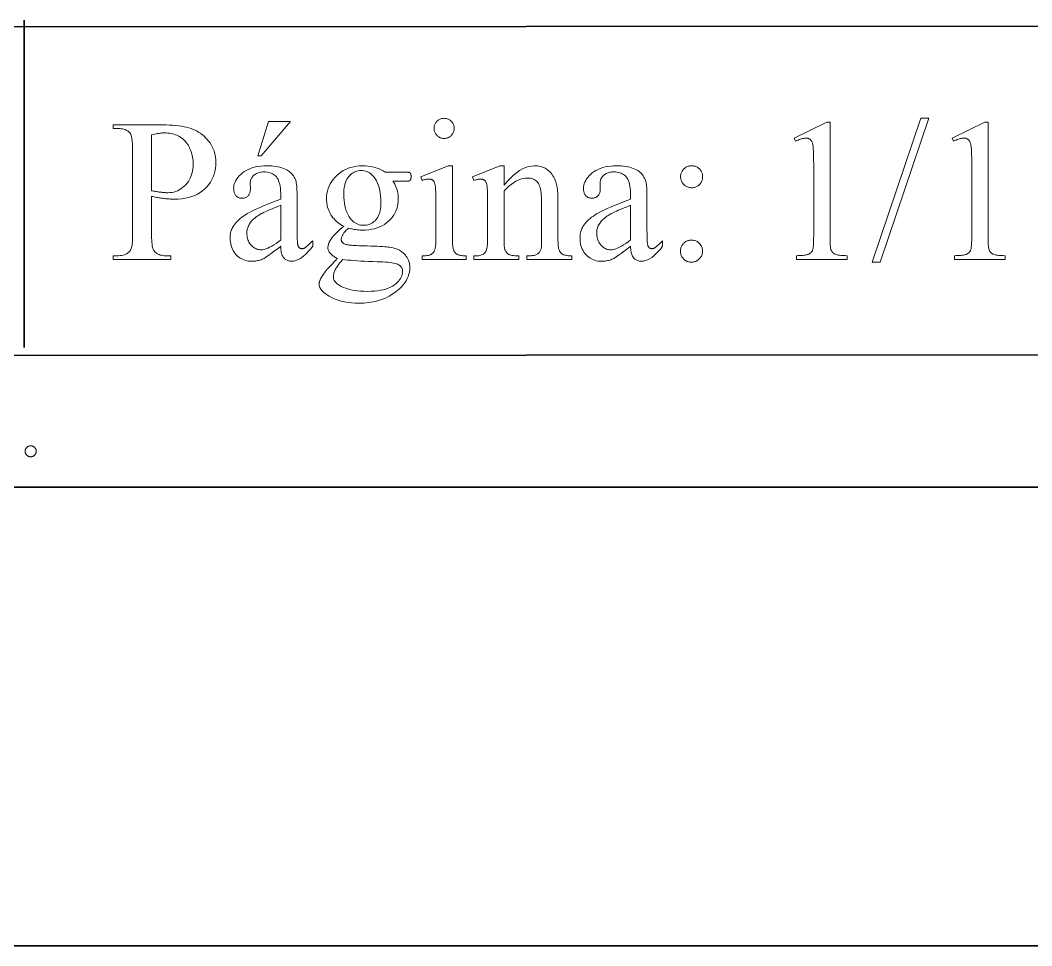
# Model space of a CAD drawing. Extents: x 0 to 297, y 0 to 210.
# Drawn here: x 230.47 to 252.52, y 0 to 20.18 of the extents above; entities that cross this region are included whole.
import ezdxf

# ---------------------------------------------------------------- set-up
doc = ezdxf.new("R2010")
doc.units = 0

msp = doc.modelspace()

# ---------------------------------------------------------------- linework, layer by layer
at = {"color": 7, "lineweight": 35, "ltscale": 0.178418}
msp.add_line((230.560867, 13.042704), (230.560867, 20.179438), dxfattribs=at)
at = {"color": 7, "lineweight": 35}
for p, q in [((162, 20), (286.882111, 20.066713)), ((162, 12.832358), (286.882111, 12.899072)), ((10, 10), (287, 10)), ((97, 10), (287, 10)), ((296.999512, 0.000561), (0.00002, 0.000561))]:
    msp.add_line(p, q, dxfattribs=at)
at = {"color": 7, "lineweight": 13}
for points in [[(233.336075, 16.33868), (233.336075, 15.484318), (233.336685, 15.431045), (233.338501, 15.381968), (233.341522, 15.337087), (233.345764, 15.296402), (233.351212, 15.259912), (233.35788, 15.22762), (233.365753, 15.199523), (233.374832, 15.175623), (233.385132, 15.155918), (233.396637, 15.14041), (233.413925, 15.122328), (233.432892, 15.106149), (233.453552, 15.091874), (233.475891, 15.079502), (233.499924, 15.069033), (233.525635, 15.060468), (233.55304, 15.053806), (233.582138, 15.049047), (233.612915, 15.046192), (233.645386, 15.04524), (233.757858, 15.04524), (233.757858, 14.965212), (232.50119, 14.965212), (232.50119, 15.04524), (232.611496, 15.04524), (232.647629, 15.046452), (232.681656, 15.050086), (232.713562, 15.056142), (232.743347, 15.064621), (232.771011, 15.075521), (232.796555, 15.088845), (232.819977, 15.104591), (232.841278, 15.122761), (232.860474, 15.143352), (232.877533, 15.166366), (232.885757, 15.181614), (232.893112, 15.20054), (232.899597, 15.223143), (232.905228, 15.249422), (232.909973, 15.279379), (232.913879, 15.313013), (232.916901, 15.350324), (232.919067, 15.391312), (232.920364, 15.435976), (232.920792, 15.484318), (232.920792, 17.379055), (232.920212, 17.432327), (232.918457, 17.481405), (232.915543, 17.526285), (232.911453, 17.566971), (232.906189, 17.60346), (232.899765, 17.635752), (232.892181, 17.663849), (232.883423, 17.68775), (232.873489, 17.707455), (232.862396, 17.722961), (232.844696, 17.741045), (232.825363, 17.757223), (232.804382, 17.771498), (232.781754, 17.783871), (232.757492, 17.79434), (232.731583, 17.802904), (232.704025, 17.809566), (232.67482, 17.814325), (232.643982, 17.817181), (232.611496, 17.818132), (232.50119, 17.818132), (232.50119, 17.898161), (233.576172, 17.898161), (233.653229, 17.89735), (233.726959, 17.894917), (233.797363, 17.890862), (233.864441, 17.885183), (233.928177, 17.877884), (233.988602, 17.868961), (234.04567, 17.858418), (234.099426, 17.846251), (234.149841, 17.83246), (234.19693, 17.817051), (234.241638, 17.799715), (234.284912, 17.780151), (234.326767, 17.758358), (234.367203, 17.734339), (234.406189, 17.708092), (234.443756, 17.679617), (234.479904, 17.648914), (234.514618, 17.615984), (234.547913, 17.580824), (234.579773, 17.543438), (234.60936, 17.504225), (234.635834, 17.463583), (234.659195, 17.421513), (234.679443, 17.378017), (234.696564, 17.333092), (234.710587, 17.286739), (234.721481, 17.23896), (234.729279, 17.189754), (234.733948, 17.13912), (234.735504, 17.087057), (234.733139, 17.016588), (234.726028, 16.948803), (234.714188, 16.883698), (234.697601, 16.821276), (234.676285, 16.761536), (234.650238, 16.704475), (234.619446, 16.650101), (234.583923, 16.598406), (234.543655, 16.549393), (234.498657, 16.503063), (234.449341, 16.460323), (234.396088, 16.422083), (234.338943, 16.38834), (234.277863, 16.359098), (234.212875, 16.334354), (234.143982, 16.314108), (234.071167, 16.298363), (233.994431, 16.287115), (233.913788, 16.280367), (233.829224, 16.278118), (233.807861, 16.278269), (233.786148, 16.278723), (233.764084, 16.27948), (233.741669, 16.28054), (233.718918, 16.281902), (233.695816, 16.283567), (233.672379, 16.285536), (233.648575, 16.287807), (233.624435, 16.29038), (233.59996, 16.293259), (233.575134, 16.296438), (233.549957, 16.299919), (233.524429, 16.303705), (233.498566, 16.307793), (233.472351, 16.312183), (233.445786, 16.316877), (233.418869, 16.321873), (233.391617, 16.327173), (233.364029, 16.332775)], [(236.366364, 17.971701), (235.728287, 17.225487), (235.654755, 17.225487), (235.881866, 17.971701)], [(239.7146, 18.040915), (239.732498, 18.040276), (239.749847, 18.038363), (239.766663, 18.035172), (239.782944, 18.030706), (239.798676, 18.024963), (239.813873, 18.017944), (239.828522, 18.009649), (239.842636, 18.000078), (239.856216, 17.989231), (239.869247, 17.977108), (239.881363, 17.964077), (239.892212, 17.950504), (239.901779, 17.93639), (239.91008, 17.921738), (239.917099, 17.906542), (239.922836, 17.890806), (239.927307, 17.874531), (239.930496, 17.857714), (239.932419, 17.840355), (239.933044, 17.822458), (239.932419, 17.804548), (239.930496, 17.787159), (239.927307, 17.770287), (239.922836, 17.753937), (239.917099, 17.738102), (239.91008, 17.72279), (239.901779, 17.707994), (239.892212, 17.69372), (239.881363, 17.679962), (239.869247, 17.666725), (239.856216, 17.654398), (239.842636, 17.643366), (239.828522, 17.633633), (239.813873, 17.625198), (239.798676, 17.618059), (239.782944, 17.612221), (239.766663, 17.607677), (239.749847, 17.604433), (239.732498, 17.602486), (239.7146, 17.601837), (239.696686, 17.602486), (239.679291, 17.604433), (239.662415, 17.607677), (239.646072, 17.612221), (239.630234, 17.618059), (239.614929, 17.625198), (239.600128, 17.633633), (239.585861, 17.643366), (239.572098, 17.654398), (239.558868, 17.666725), (239.546539, 17.679962), (239.535507, 17.69372), (239.525772, 17.707994), (239.517334, 17.72279), (239.510193, 17.738102), (239.504349, 17.753937), (239.499817, 17.770287), (239.496567, 17.787159), (239.494629, 17.804548), (239.493973, 17.822458), (239.494614, 17.840355), (239.496521, 17.857714), (239.49971, 17.874531), (239.504181, 17.890806), (239.509918, 17.906542), (239.516937, 17.921738), (239.525238, 17.93639), (239.534805, 17.950504), (239.545654, 17.964077), (239.557785, 17.977108), (239.570831, 17.989231), (239.584473, 18.000078), (239.598694, 18.009649), (239.613495, 18.017944), (239.628891, 18.024963), (239.644867, 18.030706), (239.661423, 18.035172), (239.678558, 18.038363), (239.696289, 18.040276)], [(247.341125, 17.610489), (248.054901, 17.958723), (248.126266, 17.958723), (248.126266, 15.482155), (248.12648, 15.4347), (248.12709, 15.390965), (248.128128, 15.350951), (248.129562, 15.314656), (248.131409, 15.282083), (248.133667, 15.253229), (248.136337, 15.228096), (248.13942, 15.206682), (248.142914, 15.18899), (248.14682, 15.175017), (248.151367, 15.163186), (248.156815, 15.151917), (248.163147, 15.141211), (248.170349, 15.131066), (248.178452, 15.121485), (248.187439, 15.112465), (248.197311, 15.104008), (248.208069, 15.096113), (248.219727, 15.08878), (248.232254, 15.08201), (248.246582, 15.075803), (248.26358, 15.070158), (248.283264, 15.065075), (248.305618, 15.060555), (248.330673, 15.056596), (248.358398, 15.053201), (248.388809, 15.050366), (248.421906, 15.048096), (248.457672, 15.046387), (248.49614, 15.04524), (248.49614, 14.965212), (247.393036, 14.965212), (247.393036, 15.04524), (247.43309, 15.046376), (247.470215, 15.048053), (247.504379, 15.050269), (247.535614, 15.053027), (247.563904, 15.056326), (247.589264, 15.060165), (247.611664, 15.064545), (247.631134, 15.069466), (247.647659, 15.074927), (247.66124, 15.080929), (247.672989, 15.087418), (247.68399, 15.094339), (247.694275, 15.101693), (247.703812, 15.10948), (247.712616, 15.1177), (247.720673, 15.126351), (247.728012, 15.135435), (247.734604, 15.144953), (247.740463, 15.154902), (247.74559, 15.165284), (247.750122, 15.177991), (247.754166, 15.194916), (247.757721, 15.216059), (247.760818, 15.24142), (247.763443, 15.270998), (247.765579, 15.304793), (247.767242, 15.342808), (247.768433, 15.385038), (247.76915, 15.431488), (247.769394, 15.482155), (247.769394, 17.065428), (247.769165, 17.127159), (247.768524, 17.184303), (247.767441, 17.236862), (247.76593, 17.284838), (247.763977, 17.328226), (247.761597, 17.367029), (247.758789, 17.401247), (247.755539, 17.43088), (247.751862, 17.455925), (247.747757, 17.476387), (247.744476, 17.489862), (247.740707, 17.502602), (247.736435, 17.514606), (247.731659, 17.525875), (247.726395, 17.536409), (247.720642, 17.546207), (247.714371, 17.555269), (247.707611, 17.563597), (247.700363, 17.571188), (247.692596, 17.578045), (247.684433, 17.584209), (247.675949, 17.589725), (247.66713, 17.594591), (247.65799, 17.59881), (247.648529, 17.602379), (247.638748, 17.605299), (247.628632, 17.607569), (247.618195, 17.609192), (247.607437, 17.610165), (247.596344, 17.610489), (247.579712, 17.609819), (247.561829, 17.607807), (247.542694, 17.604454), (247.522293, 17.599762), (247.500641, 17.593727), (247.477737, 17.586351), (247.453583, 17.577635), (247.428162, 17.567577), (247.401489, 17.556177), (247.373566, 17.543438)], [(250.278397, 18.040915), (249.2164, 14.90465), (249.043365, 14.90465), (250.105362, 18.040915)], [(250.786682, 17.610489), (251.500458, 17.958723), (251.571838, 17.958723), (251.571838, 15.482155), (251.572037, 15.4347), (251.572662, 15.390965), (251.573685, 15.350951), (251.575119, 15.314656), (251.576981, 15.282083), (251.579239, 15.253229), (251.581909, 15.228096), (251.584991, 15.206682), (251.588486, 15.18899), (251.592392, 15.175017), (251.596939, 15.163186), (251.602386, 15.151917), (251.608704, 15.141211), (251.615921, 15.131066), (251.624023, 15.121485), (251.633011, 15.112465), (251.642883, 15.104008), (251.653641, 15.096113), (251.665283, 15.08878), (251.677826, 15.08201), (251.692139, 15.075803), (251.709137, 15.070158), (251.728821, 15.065075), (251.75119, 15.060555), (251.77623, 15.056596), (251.80397, 15.053201), (251.834381, 15.050366), (251.867462, 15.048096), (251.903244, 15.046387), (251.941696, 15.04524), (251.941696, 14.965212), (250.838593, 14.965212), (250.838593, 15.04524), (250.878662, 15.046376), (250.915771, 15.048053), (250.949951, 15.050269), (250.981186, 15.053027), (251.009476, 15.056326), (251.034821, 15.060165), (251.057236, 15.064545), (251.076691, 15.069466), (251.093216, 15.074927), (251.106812, 15.080929), (251.118546, 15.087418), (251.129562, 15.094339), (251.139832, 15.101693), (251.149368, 15.10948), (251.158173, 15.1177), (251.166245, 15.126351), (251.173584, 15.135435), (251.180176, 15.144953), (251.186035, 15.154902), (251.191162, 15.165284), (251.195679, 15.177991), (251.199722, 15.194916), (251.203293, 15.216059), (251.20639, 15.24142), (251.209, 15.270998), (251.211151, 15.304793), (251.212814, 15.342808), (251.214005, 15.385038), (251.214722, 15.431488), (251.214951, 15.482155), (251.214951, 17.065428), (251.214737, 17.127159), (251.214081, 17.184303), (251.213013, 17.236862), (251.211487, 17.284838), (251.209549, 17.328226), (251.207169, 17.367029), (251.204346, 17.401247), (251.201111, 17.43088), (251.197433, 17.455925), (251.193329, 17.476387), (251.190048, 17.489862), (251.186279, 17.502602), (251.182007, 17.514606), (251.177231, 17.525875), (251.171967, 17.536409), (251.166199, 17.546207), (251.159943, 17.555269), (251.153183, 17.563597), (251.14592, 17.571188), (251.138168, 17.578045), (251.130005, 17.584209), (251.121521, 17.589725), (251.112701, 17.594591), (251.103561, 17.59881), (251.094101, 17.602379), (251.084305, 17.605299), (251.074203, 17.607569), (251.063766, 17.609192), (251.053009, 17.610165), (251.041916, 17.610489), (251.025284, 17.609819), (251.007401, 17.607807), (250.988251, 17.604454), (250.967865, 17.599762), (250.946213, 17.593727), (250.923309, 17.586351), (250.899139, 17.577635), (250.873734, 17.567577), (250.847061, 17.556177), (250.819138, 17.543438)], [(233.336075, 16.461967), (233.358749, 16.45775), (233.38089, 16.453749), (233.402527, 16.449963), (233.42363, 16.446394), (233.444229, 16.443041), (233.464294, 16.439905), (233.483856, 16.436985), (233.502884, 16.434282), (233.521393, 16.431795), (233.539398, 16.429523), (233.55687, 16.427469), (233.573822, 16.425631), (233.590271, 16.424007), (233.606186, 16.422602), (233.621582, 16.421412), (233.636475, 16.420439), (233.650833, 16.419682), (233.664673, 16.419142), (233.677994, 16.418818), (233.690796, 16.418709), (233.735168, 16.42045), (233.77832, 16.425673), (233.820221, 16.43438), (233.860901, 16.446568), (233.90033, 16.462238), (233.938538, 16.48139), (233.975525, 16.504026), (234.011261, 16.530144), (234.045776, 16.559744), (234.079056, 16.592825), (234.110077, 16.628675), (234.137833, 16.666582), (234.162338, 16.706541), (234.183563, 16.748558), (234.201523, 16.792627), (234.216217, 16.838753), (234.227661, 16.886932), (234.235825, 16.937166), (234.240723, 16.989454), (234.242355, 17.043798), (234.241577, 17.081596), (234.239243, 17.118853), (234.235336, 17.155569), (234.229889, 17.191744), (234.222885, 17.227379), (234.214325, 17.262472), (234.204193, 17.297026), (234.19252, 17.331038), (234.179276, 17.36451), (234.16449, 17.39744), (234.14827, 17.429277), (234.130737, 17.459473), (234.111923, 17.488024), (234.091812, 17.514931), (234.070404, 17.540194), (234.047684, 17.563812), (234.023682, 17.585789), (233.998367, 17.606121), (233.971771, 17.624807), (233.943863, 17.641851), (233.914917, 17.657263), (233.885208, 17.671051), (233.854706, 17.683218), (233.823425, 17.693762), (233.791382, 17.702684), (233.758545, 17.709984), (233.72493, 17.715662), (233.690536, 17.719719), (233.655365, 17.722151), (233.619431, 17.722961), (233.596741, 17.722551), (233.572784, 17.721319), (233.547592, 17.719263), (233.521133, 17.716387), (233.493439, 17.712688), (233.464478, 17.708168), (233.43425, 17.702826), (233.402786, 17.696661), (233.370056, 17.689674), (233.336075, 17.681866)], [(236.152222, 15.25072), (236.093506, 15.205558), (236.039322, 15.164375), (235.989685, 15.127172), (235.94458, 15.09395), (235.904037, 15.064707), (235.868011, 15.039444), (235.836548, 15.018161), (235.809616, 15.000857), (235.787231, 14.987534), (235.769394, 14.978189), (235.74588, 14.967916), (235.722061, 14.958723), (235.697952, 14.950612), (235.673523, 14.943583), (235.648804, 14.937634), (235.623779, 14.932768), (235.59845, 14.928983), (235.572815, 14.926279), (235.54689, 14.924657), (235.520645, 14.924116), (235.48027, 14.925522), (235.44136, 14.92974), (235.403885, 14.936769), (235.367859, 14.94661), (235.333282, 14.959264), (235.300156, 14.974729), (235.268478, 14.993006), (235.238251, 15.014094), (235.209473, 15.037994), (235.182144, 15.064707), (235.156876, 15.093712), (235.134262, 15.124491), (235.114304, 15.157043), (235.097015, 15.191369), (235.082382, 15.227468), (235.070404, 15.265342), (235.061096, 15.304989), (235.054443, 15.346409), (235.050461, 15.389603), (235.049133, 15.43457), (235.049774, 15.463164), (235.051727, 15.49098), (235.054962, 15.518017), (235.059509, 15.544274), (235.065353, 15.569754), (235.072495, 15.594455), (235.080917, 15.618377), (235.090652, 15.641521), (235.101685, 15.663885), (235.114014, 15.685472), (235.133057, 15.714714), (235.154724, 15.743611), (235.179001, 15.772162), (235.205902, 15.800366), (235.235413, 15.828225), (235.267548, 15.855738), (235.302292, 15.882905), (235.339661, 15.909725), (235.379639, 15.936199), (235.422241, 15.962328), (235.469055, 15.988846), (235.521683, 16.016487), (235.580139, 16.045256), (235.644409, 16.075148), (235.714508, 16.106163), (235.790405, 16.138306), (235.872131, 16.171572), (235.959686, 16.205961), (236.05304, 16.241478), (236.152222, 16.278118), (236.152222, 16.355984), (236.151291, 16.413387), (236.148468, 16.467072), (236.143753, 16.517036), (236.137177, 16.56328), (236.128708, 16.605803), (236.118362, 16.644606), (236.106125, 16.679689), (236.09201, 16.711052), (236.076019, 16.738693), (236.058136, 16.762617), (236.038467, 16.783575), (236.01709, 16.802328), (235.994003, 16.818874), (235.969193, 16.833214), (235.942688, 16.845348), (235.914474, 16.855276), (235.884552, 16.862999), (235.852921, 16.868513), (235.81958, 16.871822), (235.784531, 16.872927), (235.757843, 16.87219), (235.732269, 16.869984), (235.707825, 16.866308), (235.684509, 16.86116), (235.662323, 16.854542), (235.641251, 16.846453), (235.621307, 16.836891), (235.602493, 16.825861), (235.584808, 16.813358), (235.568237, 16.799387), (235.552612, 16.784462), (235.538651, 16.769106), (235.526321, 16.753315), (235.515625, 16.737093), (235.506592, 16.720438), (235.499191, 16.703352), (235.493439, 16.685831), (235.489334, 16.667879), (235.486862, 16.649494), (235.486038, 16.630676), (235.490372, 16.505226), (235.489853, 16.485781), (235.488342, 16.467245), (235.485794, 16.449617), (235.482239, 16.432898), (235.477661, 16.417086), (235.472076, 16.402184), (235.465454, 16.388189), (235.45784, 16.375103), (235.449203, 16.362926), (235.439545, 16.351658), (235.429062, 16.341383), (235.417953, 16.332191), (235.406219, 16.32408), (235.39386, 16.317051), (235.380875, 16.311102), (235.367249, 16.306236), (235.353012, 16.30245), (235.338135, 16.299747), (235.322647, 16.298124), (235.306519, 16.297585), (235.290802, 16.298145), (235.275681, 16.299833), (235.261124, 16.302645), (235.247162, 16.306581), (235.233795, 16.311644), (235.220993, 16.317829), (235.208786, 16.32514), (235.197159, 16.333576), (235.186111, 16.343136), (235.175659, 16.353821), (235.166, 16.365479), (235.157364, 16.377958), (235.149734, 16.39126), (235.143127, 16.405384), (235.137543, 16.42033), (235.132965, 16.436098), (235.12941, 16.452688), (235.126862, 16.4701), (235.125336, 16.488335), (235.124832, 16.507389), (235.12674, 16.544289), (235.132446, 16.580584), (235.141968, 16.616272), (235.155289, 16.651354), (235.172409, 16.685831), (235.193359, 16.719704), (235.218094, 16.75297), (235.246643, 16.785629), (235.279007, 16.817684), (235.31517, 16.849134), (235.354767, 16.878723), (235.397446, 16.905197), (235.443192, 16.928556), (235.492004, 16.948803), (235.5439, 16.965933), (235.598862, 16.979948), (235.656891, 16.99085), (235.718002, 16.998636), (235.782166, 17.003307), (235.849411, 17.004866), (235.901245, 17.003979), (235.951157, 17.001318), (235.999176, 16.996883), (236.045288, 16.990677), (236.089508, 16.982697), (236.131805, 16.97294), (236.172211, 16.961412), (236.210709, 16.948111), (236.247314, 16.933035), (236.281998, 16.916185), (236.306854, 16.902018), (236.330368, 16.886337), (236.352539, 16.869141), (236.373367, 16.850431), (236.392853, 16.830208), (236.410995, 16.80847), (236.427811, 16.785219), (236.443268, 16.760454), (236.457397, 16.734173), (236.470184, 16.706379), (236.477585, 16.685831), (236.484192, 16.66139), (236.490036, 16.633057), (236.495102, 16.600828), (236.499374, 16.564707), (236.502884, 16.524693), (236.505615, 16.480785), (236.507553, 16.432983), (236.508728, 16.38129), (236.509109, 16.325703), (236.509109, 15.653028), (236.509216, 15.598554), (236.509552, 15.54847), (236.510086, 15.502779), (236.510849, 15.461477), (236.51181, 15.424566), (236.513, 15.392047), (236.51442, 15.363917), (236.516037, 15.340179), (236.517868, 15.320832), (236.519928, 15.305875), (236.522232, 15.293535), (236.524811, 15.28204), (236.527679, 15.271387), (236.530823, 15.261579), (236.534256, 15.252613), (236.537964, 15.244491), (236.541962, 15.237212), (236.546234, 15.230778), (236.550781, 15.225186), (236.555618, 15.220439), (236.560669, 15.21633), (236.565872, 15.212652), (236.571228, 15.209408), (236.576721, 15.206596), (236.582382, 15.204217), (236.588196, 15.202271), (236.594147, 15.200756), (236.600266, 15.199675), (236.606522, 15.199026), (236.61293, 15.19881), (236.619766, 15.198961), (236.626434, 15.199415), (236.632919, 15.200172), (236.639236, 15.201232), (236.645386, 15.202595), (236.651352, 15.20426), (236.65715, 15.206228), (236.662766, 15.2085), (236.668213, 15.211074), (236.673492, 15.21395), (236.683426, 15.220591), (236.695038, 15.229263), (236.708344, 15.23997), (236.723328, 15.25271), (236.740005, 15.267483), (236.758377, 15.284289), (236.778427, 15.303128), (236.800156, 15.324), (236.823578, 15.346906), (236.848694, 15.371845), (236.848694, 15.25072), (236.800461, 15.189076), (236.752655, 15.133922), (236.705292, 15.085255), (236.658356, 15.043077), (236.611847, 15.007389), (236.565781, 14.978189), (236.520142, 14.955479), (236.474945, 14.939257), (236.430161, 14.929523), (236.385818, 14.926279), (236.365067, 14.927014), (236.345169, 14.92922), (236.326126, 14.932898), (236.307953, 14.938046), (236.290649, 14.944664), (236.274216, 14.952753), (236.258652, 14.962314), (236.243942, 14.973345), (236.230087, 14.985847), (236.217117, 14.999819), (236.20517, 15.015565), (236.194443, 15.033388), (236.184937, 15.053287), (236.17662, 15.075262), (236.169525, 15.099315), (236.163651, 15.125443), (236.158981, 15.153647), (236.155518, 15.183928), (236.153259, 15.216286)], [(237.525696, 15.687634), (237.490204, 15.706074), (237.45639, 15.725919), (237.424271, 15.747169), (237.393845, 15.769826), (237.365097, 15.793889), (237.338043, 15.819358), (237.312668, 15.846232), (237.288986, 15.874513), (237.266983, 15.904199), (237.246674, 15.935291), (237.22818, 15.967422), (237.211639, 16.000223), (237.197037, 16.033693), (237.184387, 16.067837), (237.173676, 16.10265), (237.164917, 16.138132), (237.158112, 16.174286), (237.153244, 16.211109), (237.150314, 16.248604), (237.149338, 16.28677), (237.151566, 16.34478), (237.158218, 16.401146), (237.169296, 16.455868), (237.184814, 16.508947), (237.204773, 16.560381), (237.229156, 16.610172), (237.25798, 16.658319), (237.291229, 16.704823), (237.328918, 16.749681), (237.371048, 16.792898), (237.416626, 16.833172), (237.464706, 16.869205), (237.515259, 16.901001), (237.568298, 16.928556), (237.62384, 16.951874), (237.681854, 16.970951), (237.742371, 16.985788), (237.805359, 16.996387), (237.87085, 17.002747), (237.938812, 17.004866), (237.994736, 17.003481), (238.049133, 16.999329), (238.102005, 16.992407), (238.153381, 16.982718), (238.203232, 16.970259), (238.251587, 16.955032), (238.298401, 16.937037), (238.343719, 16.916271), (238.387512, 16.892738), (238.42981, 16.866438), (238.849411, 16.866438), (238.867233, 16.866383), (238.883499, 16.86622), (238.898209, 16.865952), (238.911362, 16.865572), (238.922958, 16.865086), (238.932999, 16.864491), (238.941467, 16.863789), (238.948395, 16.862976), (238.953751, 16.862057), (238.957565, 16.861031), (238.96051, 16.859873), (238.963272, 16.858564), (238.965866, 16.857105), (238.968292, 16.855494), (238.970535, 16.853729), (238.97261, 16.851816), (238.974518, 16.849751), (238.976257, 16.847534), (238.977814, 16.845165), (238.979187, 16.842646), (238.981659, 16.838449), (238.983871, 16.833647), (238.985809, 16.828239), (238.987503, 16.822227), (238.988922, 16.815609), (238.990097, 16.808384), (238.990997, 16.800554), (238.991653, 16.792118), (238.992035, 16.783077), (238.992172, 16.773432), (238.992065, 16.762529), (238.991745, 16.752321), (238.991196, 16.742804), (238.990448, 16.733978), (238.989471, 16.725845), (238.988281, 16.718407), (238.986877, 16.711657), (238.985245, 16.705601), (238.983414, 16.700237), (238.981354, 16.695564), (238.979965, 16.693445), (238.978378, 16.691412), (238.976593, 16.689465), (238.974609, 16.687605), (238.972427, 16.685831), (238.970062, 16.684145), (238.967499, 16.682545), (238.964737, 16.68103), (238.961792, 16.679602), (238.958649, 16.678261), (238.954636, 16.677029), (238.949081, 16.675926), (238.942001, 16.674952), (238.93338, 16.674109), (238.923233, 16.673395), (238.91153, 16.672812), (238.898315, 16.672358), (238.883545, 16.672031), (238.867249, 16.671837), (238.849411, 16.671772), (238.592026, 16.671772), (238.615036, 16.639761), (238.635635, 16.60602), (238.653793, 16.570547), (238.66954, 16.533344), (238.682877, 16.494411), (238.693771, 16.453749), (238.702255, 16.411354), (238.708313, 16.367231), (238.711945, 16.321377), (238.71315, 16.273792), (238.711029, 16.219221), (238.704666, 16.16625), (238.694077, 16.11488), (238.67923, 16.065111), (238.660156, 16.016943), (238.636841, 15.970374), (238.609283, 15.925406), (238.577484, 15.88204), (238.541458, 15.840273), (238.50119, 15.800107), (238.457336, 15.76271), (238.410599, 15.729249), (238.360962, 15.699725), (238.308426, 15.674137), (238.252991, 15.652487), (238.194656, 15.634772), (238.133423, 15.620995), (238.06929, 15.611153), (238.002258, 15.605247), (237.932327, 15.603279), (237.902847, 15.603712), (237.87323, 15.60501), (237.843491, 15.607173), (237.813629, 15.610201), (237.78363, 15.614095), (237.753494, 15.618853), (237.723236, 15.624476), (237.692841, 15.630965), (237.662323, 15.638319), (237.631683, 15.646539), (237.613266, 15.630305), (237.596085, 15.614484), (237.580124, 15.599072), (237.565414, 15.584073), (237.551926, 15.569484), (237.539673, 15.555305), (237.528656, 15.541538), (237.51886, 15.528182), (237.5103, 15.515237), (237.502991, 15.502703), (237.496613, 15.490558), (237.490921, 15.478781), (237.485886, 15.467371), (237.481522, 15.456329), (237.477844, 15.445655), (237.474823, 15.435349), (237.472473, 15.42541), (237.470795, 15.415839), (237.469788, 15.406635), (237.469452, 15.3978), (237.469818, 15.390468), (237.470886, 15.383179), (237.472672, 15.375933), (237.475174, 15.368731), (237.478378, 15.361571), (237.4823, 15.354455), (237.486954, 15.347382), (237.492294, 15.340352), (237.498367, 15.333366), (237.505142, 15.326423), (237.51297, 15.319696), (237.522156, 15.313359), (237.5327, 15.307411), (237.544601, 15.301852), (237.557877, 15.296682), (237.57251, 15.291903), (237.588501, 15.287512), (237.60585, 15.28351), (237.624573, 15.279899), (237.644653, 15.276675), (237.658585, 15.274967), (237.676147, 15.273301), (237.697342, 15.271679), (237.722183, 15.2701), (237.750641, 15.268564), (237.782745, 15.267072), (237.818466, 15.265623), (237.857834, 15.264217), (237.900833, 15.262855), (237.947464, 15.261535), (238.033447, 15.259285), (238.113144, 15.256863), (238.186584, 15.254268), (238.253738, 15.251499), (238.314636, 15.248557), (238.369247, 15.245442), (238.417587, 15.242155), (238.459656, 15.238694), (238.495453, 15.235061), (238.524979, 15.231254), (238.564392, 15.2247), (238.602188, 15.216286), (238.638367, 15.206012), (238.672913, 15.193878), (238.705856, 15.179884), (238.737152, 15.164029), (238.766846, 15.146315), (238.794907, 15.12674), (238.82135, 15.105306), (238.846176, 15.08201), (238.868973, 15.057223), (238.889389, 15.031311), (238.907394, 15.004274), (238.923004, 14.976113), (238.936203, 14.946827), (238.947006, 14.916416), (238.955414, 14.88488), (238.961411, 14.85222), (238.965012, 14.818435), (238.966217, 14.783525), (238.963928, 14.734945), (238.957047, 14.686971), (238.945587, 14.639603), (238.929535, 14.59284), (238.90889, 14.546682), (238.883682, 14.501131), (238.853867, 14.456185), (238.819489, 14.411845), (238.780502, 14.368111), (238.736938, 14.324982), (238.667404, 14.264981), (238.59375, 14.211297), (238.515991, 14.163929), (238.434128, 14.122876), (238.34816, 14.08814), (238.258072, 14.059718), (238.163879, 14.037613), (238.065567, 14.021823), (237.96315, 14.01235), (237.856628, 14.009192), (237.774429, 14.011073), (237.694839, 14.016719), (237.617844, 14.026128), (237.543427, 14.0393), (237.471619, 14.056235), (237.402405, 14.076935), (237.335785, 14.101398), (237.271759, 14.129624), (237.210342, 14.161614), (237.151505, 14.197368), (237.120682, 14.219084), (237.093109, 14.240973), (237.068771, 14.263035), (237.047684, 14.28527), (237.029846, 14.307677), (237.015244, 14.330258), (237.003891, 14.353013), (236.995773, 14.37594), (236.990906, 14.39904), (236.989288, 14.422314), (236.989517, 14.432695), (236.990234, 14.443078), (236.991425, 14.45346), (236.993088, 14.463842), (236.995239, 14.474224), (236.997849, 14.484606), (237.000946, 14.494988), (237.004517, 14.50537), (237.00856, 14.515753), (237.013077, 14.526134), (237.02121, 14.542768), (237.030899, 14.560656), (237.042145, 14.579798), (237.054947, 14.600194), (237.069321, 14.621845), (237.085236, 14.644751), (237.102707, 14.668911), (237.12175, 14.694325), (237.142334, 14.720994), (237.16449, 14.748918), (237.169418, 14.754758), (237.178162, 14.764491), (237.190704, 14.778117), (237.207047, 14.795637), (237.227203, 14.81705), (237.251175, 14.842357), (237.278946, 14.871556), (237.310532, 14.90465), (237.345917, 14.941636), (237.385101, 14.982515), (237.363266, 14.995785), (237.342758, 15.008774), (237.323563, 15.021481), (237.305679, 15.033907), (237.289124, 15.046052), (237.27388, 15.057916), (237.259964, 15.069498), (237.247375, 15.080799), (237.236084, 15.09182), (237.226135, 15.102559), (237.217285, 15.113297), (237.209381, 15.124318), (237.202408, 15.135619), (237.196365, 15.147202), (237.191254, 15.159065), (237.187073, 15.17121), (237.183807, 15.183637), (237.181488, 15.196343), (237.180084, 15.209332), (237.179626, 15.222602), (237.180237, 15.238002), (237.182098, 15.253922), (237.185181, 15.27036), (237.189484, 15.287317), (237.195038, 15.304793), (237.201813, 15.322789), (237.209824, 15.341304), (237.21907, 15.360338), (237.229553, 15.379891), (237.241272, 15.399963), (237.255203, 15.421139), (237.272369, 15.444), (237.292755, 15.46855), (237.31636, 15.494786), (237.343201, 15.52271), (237.373245, 15.55232), (237.406525, 15.583618), (237.443024, 15.616603), (237.482758, 15.651276)], [(239.894119, 17.004866), (239.894119, 15.412941), (239.894394, 15.376982), (239.895203, 15.343511), (239.896545, 15.312526), (239.898438, 15.284029), (239.900879, 15.25802), (239.903854, 15.234498), (239.907364, 15.213464), (239.911423, 15.194916), (239.916016, 15.178857), (239.921158, 15.165284), (239.926819, 15.153269), (239.933014, 15.141881), (239.939713, 15.131121), (239.94693, 15.120987), (239.954681, 15.111481), (239.962936, 15.102602), (239.971725, 15.09435), (239.981018, 15.086726), (239.990845, 15.079729), (240.00119, 15.073359), (240.01265, 15.067606), (240.025879, 15.062458), (240.040863, 15.057916), (240.057587, 15.053979), (240.07608, 15.050648), (240.096313, 15.047923), (240.118301, 15.045803), (240.142029, 15.044289), (240.167526, 15.043381), (240.194763, 15.043077), (240.194763, 14.965212), (239.232254, 14.965212), (239.232254, 15.043077), (239.260284, 15.043359), (239.286423, 15.044203), (239.310638, 15.045609), (239.332962, 15.047577), (239.353378, 15.050107), (239.371902, 15.053201), (239.388504, 15.056856), (239.403214, 15.061073), (239.416016, 15.065853), (239.426926, 15.071196), (239.436661, 15.077188), (239.445999, 15.083914), (239.454926, 15.091376), (239.463425, 15.099574), (239.471527, 15.108507), (239.479218, 15.118176), (239.486496, 15.128579), (239.493362, 15.139718), (239.499817, 15.151592), (239.505875, 15.164203), (239.511414, 15.17837), (239.516388, 15.194916), (239.520767, 15.213842), (239.524551, 15.235147), (239.527771, 15.258831), (239.530396, 15.284895), (239.53244, 15.313337), (239.533905, 15.344159), (239.534775, 15.37736), (239.535065, 15.412941), (239.535065, 16.176458), (239.534882, 16.238644), (239.534286, 16.296286), (239.53331, 16.349386), (239.531952, 16.397943), (239.530197, 16.441959), (239.528061, 16.481434), (239.525528, 16.516365), (239.522614, 16.546755), (239.519302, 16.572601), (239.515594, 16.593906), (239.512405, 16.607328), (239.50885, 16.619905), (239.504959, 16.631639), (239.500717, 16.64253), (239.49614, 16.652576), (239.491211, 16.661779), (239.485931, 16.670139), (239.480301, 16.677656), (239.474335, 16.684328), (239.468018, 16.690157), (239.461288, 16.695295), (239.454086, 16.69989), (239.446411, 16.703947), (239.438263, 16.70746), (239.429626, 16.710436), (239.420517, 16.712868), (239.410934, 16.714762), (239.400879, 16.716112), (239.39035, 16.716925), (239.379333, 16.717194), (239.366959, 16.716869), (239.35408, 16.715897), (239.340668, 16.714275), (239.326736, 16.712004), (239.312286, 16.709084), (239.297318, 16.705515), (239.28183, 16.701298), (239.265823, 16.69643), (239.249298, 16.690914), (239.232254, 16.68475), (239.201981, 16.762617), (239.79895, 17.004866)], [(241.018845, 16.585255), (241.088165, 16.664982), (241.156845, 16.736315), (241.224869, 16.799257), (241.292236, 16.853806), (241.358963, 16.899963), (241.425049, 16.937729), (241.490479, 16.9671), (241.555252, 16.988081), (241.619385, 17.000669), (241.682877, 17.004866), (241.714859, 17.004055), (241.745941, 17.001621), (241.776108, 16.997566), (241.805374, 16.991888), (241.83374, 16.984589), (241.861176, 16.975666), (241.887726, 16.965122), (241.913361, 16.952955), (241.93808, 16.939167), (241.961884, 16.923756), (241.984772, 16.906485), (242.006699, 16.887115), (242.027679, 16.865648), (242.047714, 16.842083), (242.066788, 16.81642), (242.084915, 16.788658), (242.102097, 16.758799), (242.118317, 16.726841), (242.133575, 16.692785), (242.147903, 16.656631), (242.156937, 16.629292), (242.165039, 16.599184), (242.172165, 16.566307), (242.17836, 16.530663), (242.183594, 16.492249), (242.187866, 16.451065), (242.191208, 16.407116), (242.193588, 16.360395), (242.195007, 16.310907), (242.19548, 16.258652), (242.19548, 15.412941), (242.195786, 15.376516), (242.196701, 15.342515), (242.198212, 15.310936), (242.200333, 15.28178), (242.203064, 15.255046), (242.20639, 15.230735), (242.210327, 15.208845), (242.214874, 15.189379), (242.220016, 15.172335), (242.225769, 15.157714), (242.23082, 15.147137), (242.23645, 15.137036), (242.242676, 15.127411), (242.249481, 15.118261), (242.256866, 15.109589), (242.264832, 15.101391), (242.273392, 15.093669), (242.282532, 15.086423), (242.292252, 15.079653), (242.302551, 15.073359), (242.314041, 15.067606), (242.327332, 15.062458), (242.342422, 15.057916), (242.359314, 15.053979), (242.377991, 15.050648), (242.398453, 15.047923), (242.420731, 15.045803), (242.444794, 15.044289), (242.470642, 15.043381), (242.498291, 15.043077), (242.498291, 14.965212), (241.518494, 14.965212), (241.518494, 15.043077), (241.559586, 15.043077), (241.586441, 15.0435), (241.611618, 15.044765), (241.635147, 15.046874), (241.656998, 15.049826), (241.677185, 15.053622), (241.695709, 15.058262), (241.71257, 15.063745), (241.727768, 15.070071), (241.741302, 15.077242), (241.753159, 15.085255), (241.763855, 15.09409), (241.77388, 15.103726), (241.783234, 15.114162), (241.791931, 15.1254), (241.799942, 15.137436), (241.807281, 15.150273), (241.81395, 15.163911), (241.819962, 15.178349), (241.825287, 15.193586), (241.829956, 15.209624), (241.831589, 15.217497), (241.833069, 15.228139), (241.834366, 15.241549), (241.83548, 15.257729), (241.836441, 15.276675), (241.837219, 15.298391), (241.83783, 15.322876), (241.838257, 15.350129), (241.838516, 15.380151), (241.838608, 15.412941), (241.838608, 16.224045), (241.837891, 16.276636), (241.835785, 16.326265), (241.832275, 16.372931), (241.827347, 16.416632), (241.82103, 16.457371), (241.813293, 16.495148), (241.804153, 16.529959), (241.79361, 16.56181), (241.781662, 16.590694), (241.768311, 16.616617), (241.753281, 16.639837), (241.736343, 16.660612), (241.717468, 16.678944), (241.696671, 16.69483), (241.67395, 16.708273), (241.649307, 16.719271), (241.622726, 16.727825), (241.594238, 16.733936), (241.563812, 16.737602), (241.531464, 16.738823), (241.480011, 16.736012), (241.428589, 16.727577), (241.377228, 16.713518), (241.325897, 16.693834), (241.274612, 16.668528), (241.223373, 16.637598), (241.17218, 16.601044), (241.121017, 16.558867), (241.069916, 16.511066), (241.018845, 16.457642), (241.018845, 15.412941), (241.019089, 15.374246), (241.019806, 15.338622), (241.020981, 15.306069), (241.022659, 15.276589), (241.024796, 15.250179), (241.027405, 15.226841), (241.030502, 15.206574), (241.034073, 15.189379), (241.038116, 15.175255), (241.042633, 15.164203), (241.04892, 15.151993), (241.055664, 15.140453), (241.062851, 15.129584), (241.070496, 15.119387), (241.078598, 15.109859), (241.087158, 15.101002), (241.096161, 15.092814), (241.105621, 15.085299), (241.11554, 15.078453), (241.125916, 15.072277), (241.137604, 15.06673), (241.151474, 15.061766), (241.167542, 15.057385), (241.185776, 15.05359), (241.206207, 15.050378), (241.228821, 15.04775), (241.253616, 15.045706), (241.280609, 15.044246), (241.309769, 15.043369), (241.341125, 15.043077), (241.341125, 14.965212), (240.361313, 14.965212), (240.361313, 15.043077), (240.404572, 15.043077), (240.433868, 15.043845), (240.461197, 15.046149), (240.486557, 15.049989), (240.509949, 15.055364), (240.531372, 15.062274), (240.550827, 15.07072), (240.568314, 15.080702), (240.583832, 15.092219), (240.597382, 15.105273), (240.608963, 15.119863), (240.619034, 15.136614), (240.628052, 15.156157), (240.636002, 15.178489), (240.642883, 15.203611), (240.648712, 15.231524), (240.653488, 15.262227), (240.657196, 15.29572), (240.659836, 15.332004), (240.661438, 15.371077), (240.661957, 15.412941), (240.661957, 16.14834), (240.661804, 16.216928), (240.661316, 16.279934), (240.660507, 16.33736), (240.659363, 16.389206), (240.657898, 16.435471), (240.656128, 16.476156), (240.654007, 16.511261), (240.651581, 16.540785), (240.648819, 16.564728), (240.645737, 16.583092), (240.642319, 16.598167), (240.638565, 16.612249), (240.634445, 16.625334), (240.62999, 16.637424), (240.625183, 16.648521), (240.620041, 16.658623), (240.614548, 16.667728), (240.608704, 16.675838), (240.602524, 16.682955), (240.595993, 16.689075), (240.589066, 16.694418), (240.581665, 16.6992), (240.573837, 16.703417), (240.565536, 16.707071), (240.556793, 16.710165), (240.547592, 16.712696), (240.537933, 16.714664), (240.527817, 16.71607), (240.517242, 16.716913), (240.506226, 16.717194), (240.493881, 16.716869), (240.481049, 16.715897), (240.467743, 16.714275), (240.453979, 16.712004), (240.439713, 16.709084), (240.424988, 16.705515), (240.40979, 16.701298), (240.394104, 16.69643), (240.377945, 16.690914), (240.361313, 16.68475), (240.328873, 16.762617), (240.925842, 17.004866), (241.018845, 17.004866)], [(243.778763, 15.25072), (243.720032, 15.205558), (243.665848, 15.164375), (243.616211, 15.127172), (243.571121, 15.09395), (243.530563, 15.064707), (243.494553, 15.039444), (243.463074, 15.018161), (243.436157, 15.000857), (243.413757, 14.987534), (243.39592, 14.978189), (243.372406, 14.967916), (243.348602, 14.958723), (243.324478, 14.950612), (243.300064, 14.943583), (243.27533, 14.937634), (243.250305, 14.932768), (243.224976, 14.928983), (243.199356, 14.926279), (243.173416, 14.924657), (243.147186, 14.924116), (243.106812, 14.925522), (243.067886, 14.92974), (243.030411, 14.936769), (242.994385, 14.94661), (242.959808, 14.959264), (242.926697, 14.974729), (242.89502, 14.993006), (242.864792, 15.014094), (242.836014, 15.037994), (242.808685, 15.064707), (242.783401, 15.093712), (242.760788, 15.124491), (242.740845, 15.157043), (242.723541, 15.191369), (242.708908, 15.227468), (242.696945, 15.265342), (242.687637, 15.304989), (242.680984, 15.346409), (242.676987, 15.389603), (242.675659, 15.43457), (242.6763, 15.463164), (242.678253, 15.49098), (242.681503, 15.518017), (242.686035, 15.544274), (242.691879, 15.569754), (242.69902, 15.594455), (242.707458, 15.618377), (242.717194, 15.641521), (242.728226, 15.663885), (242.740555, 15.685472), (242.759598, 15.714714), (242.78125, 15.743611), (242.805527, 15.772162), (242.832428, 15.800366), (242.861938, 15.828225), (242.894073, 15.855738), (242.928818, 15.882905), (242.966187, 15.909725), (243.006165, 15.936199), (243.048767, 15.962328), (243.095581, 15.988846), (243.148224, 16.016487), (243.206665, 16.045256), (243.27095, 16.075148), (243.341034, 16.106163), (243.416946, 16.138306), (243.498672, 16.171572), (243.586212, 16.205961), (243.679581, 16.241478), (243.778763, 16.278118), (243.778763, 16.355984), (243.777817, 16.413387), (243.774994, 16.467072), (243.770294, 16.517036), (243.763702, 16.56328), (243.755234, 16.605803), (243.744888, 16.644606), (243.732651, 16.679689), (243.718536, 16.711052), (243.702545, 16.738693), (243.684677, 16.762617), (243.665009, 16.783575), (243.643616, 16.802328), (243.620529, 16.818874), (243.595734, 16.833214), (243.569229, 16.845348), (243.541016, 16.855276), (243.511078, 16.862999), (243.479446, 16.868513), (243.446106, 16.871822), (243.411057, 16.872927), (243.384369, 16.87219), (243.358795, 16.869984), (243.334366, 16.866308), (243.31105, 16.86116), (243.288849, 16.854542), (243.267792, 16.846453), (243.247849, 16.836891), (243.229019, 16.825861), (243.211334, 16.813358), (243.194763, 16.799387), (243.179153, 16.784462), (243.165176, 16.769106), (243.152847, 16.753315), (243.142166, 16.737093), (243.133118, 16.720438), (243.125732, 16.703352), (243.119965, 16.685831), (243.11586, 16.667879), (243.113403, 16.649494), (243.112579, 16.630676), (243.116898, 16.505226), (243.116394, 16.485781), (243.114868, 16.467245), (243.11232, 16.449617), (243.108765, 16.432898), (243.104187, 16.417086), (243.098602, 16.402184), (243.091995, 16.388189), (243.084366, 16.375103), (243.075729, 16.362926), (243.066071, 16.351658), (243.055588, 16.341383), (243.044479, 16.332191), (243.032745, 16.32408), (243.020386, 16.317051), (243.007401, 16.311102), (242.99379, 16.306236), (242.979538, 16.30245), (242.964676, 16.299747), (242.949173, 16.298124), (242.933044, 16.297585), (242.917328, 16.298145), (242.902206, 16.299833), (242.887665, 16.302645), (242.873703, 16.306581), (242.860321, 16.311644), (242.847534, 16.317829), (242.835312, 16.32514), (242.823685, 16.333576), (242.812653, 16.343136), (242.802185, 16.353821), (242.792542, 16.365479), (242.78389, 16.377958), (242.776276, 16.39126), (242.769653, 16.405384), (242.764069, 16.42033), (242.759491, 16.436098), (242.755936, 16.452688), (242.753403, 16.4701), (242.751877, 16.488335), (242.751358, 16.507389), (242.753265, 16.544289), (242.758972, 16.580584), (242.768494, 16.616272), (242.781815, 16.651354), (242.79895, 16.685831), (242.819885, 16.719704), (242.844635, 16.75297), (242.873184, 16.785629), (242.905533, 16.817684), (242.941696, 16.849134), (242.981308, 16.878723), (243.023987, 16.905197), (243.069733, 16.928556), (243.118546, 16.948803), (243.170425, 16.965933), (243.225388, 16.979948), (243.283432, 16.99085), (243.344528, 16.998636), (243.408707, 17.003307), (243.475952, 17.004866), (243.527771, 17.003979), (243.577698, 17.001318), (243.625717, 16.996883), (243.671829, 16.990677), (243.716034, 16.982697), (243.758347, 16.97294), (243.798752, 16.961412), (243.83725, 16.948111), (243.87384, 16.933035), (243.908539, 16.916185), (243.933395, 16.902018), (243.956894, 16.886337), (243.979065, 16.869141), (243.999893, 16.850431), (244.019394, 16.830208), (244.037537, 16.80847), (244.054337, 16.785219), (244.069809, 16.760454), (244.083923, 16.734173), (244.09671, 16.706379), (244.104111, 16.685831), (244.110733, 16.66139), (244.116562, 16.633057), (244.121628, 16.600828), (244.125916, 16.564707), (244.12941, 16.524693), (244.132141, 16.480785), (244.134094, 16.432983), (244.135254, 16.38129), (244.135651, 16.325703), (244.135651, 15.653028), (244.135757, 15.598554), (244.136078, 15.54847), (244.136612, 15.502779), (244.137375, 15.461477), (244.138351, 15.424566), (244.139542, 15.392047), (244.140945, 15.363917), (244.142563, 15.340179), (244.144409, 15.320832), (244.146454, 15.305875), (244.148758, 15.293535), (244.151352, 15.28204), (244.154221, 15.271387), (244.157364, 15.261579), (244.160797, 15.252613), (244.164505, 15.244491), (244.168488, 15.237212), (244.17276, 15.230778), (244.177307, 15.225186), (244.182144, 15.220439), (244.187195, 15.21633), (244.192398, 15.212652), (244.197754, 15.209408), (244.203262, 15.206596), (244.208908, 15.204217), (244.214722, 15.202271), (244.220688, 15.200756), (244.226791, 15.199675), (244.233047, 15.199026), (244.239471, 15.19881), (244.246307, 15.198961), (244.25296, 15.199415), (244.25946, 15.200172), (244.265762, 15.201232), (244.271912, 15.202595), (244.277878, 15.20426), (244.283676, 15.206228), (244.289307, 15.2085), (244.294754, 15.211074), (244.300034, 15.21395), (244.309952, 15.220591), (244.321564, 15.229263), (244.334869, 15.23997), (244.349869, 15.25271), (244.366547, 15.267483), (244.384903, 15.284289), (244.404953, 15.303128), (244.426697, 15.324), (244.450119, 15.346906), (244.47522, 15.371845), (244.47522, 15.25072), (244.426987, 15.189076), (244.379196, 15.133922), (244.331818, 15.085255), (244.284882, 15.043077), (244.238388, 15.007389), (244.192322, 14.978189), (244.146683, 14.955479), (244.101471, 14.939257), (244.056702, 14.929523), (244.01236, 14.926279), (243.991592, 14.927014), (243.971695, 14.92922), (243.952667, 14.932898), (243.934494, 14.938046), (243.917191, 14.944664), (243.900757, 14.952753), (243.885178, 14.962314), (243.870468, 14.973345), (243.856628, 14.985847), (243.843643, 14.999819), (243.831711, 15.015565), (243.820984, 15.033388), (243.811462, 15.053287), (243.803162, 15.075262), (243.796066, 15.099315), (243.790176, 15.125443), (243.785507, 15.153647), (243.782043, 15.183928), (243.7798, 15.216286)], [(245.108963, 17.007029), (245.128571, 17.006325), (245.147598, 17.004217), (245.166031, 17.000702), (245.183899, 16.995781), (245.201172, 16.989454), (245.21785, 16.981722), (245.233948, 16.972584), (245.249481, 16.96204), (245.264404, 16.950089), (245.278763, 16.936733), (245.292114, 16.922382), (245.304062, 16.907446), (245.314606, 16.891928), (245.323746, 16.875824), (245.331482, 16.859138), (245.337814, 16.841866), (245.342728, 16.824011), (245.346237, 16.805573), (245.348358, 16.786549), (245.34906, 16.766943), (245.348358, 16.747335), (245.346237, 16.728312), (245.342728, 16.709873), (245.337814, 16.692019), (245.331482, 16.674747), (245.323746, 16.65806), (245.314606, 16.641956), (245.304062, 16.626438), (245.292114, 16.611502), (245.278763, 16.597151), (245.264404, 16.583796), (245.249481, 16.571844), (245.233948, 16.5613), (245.21785, 16.552162), (245.201172, 16.54443), (245.183899, 16.538103), (245.166031, 16.533182), (245.147598, 16.529667), (245.128571, 16.527559), (245.108963, 16.526855), (245.089355, 16.527559), (245.070343, 16.529667), (245.051895, 16.533182), (245.034042, 16.538103), (245.016769, 16.54443), (245.000092, 16.552162), (244.983978, 16.5613), (244.96846, 16.571844), (244.953522, 16.583796), (244.939178, 16.597151), (244.925827, 16.611502), (244.913864, 16.626438), (244.90332, 16.641956), (244.894196, 16.65806), (244.886459, 16.674747), (244.880127, 16.692019), (244.875214, 16.709873), (244.871689, 16.728312), (244.869583, 16.747335), (244.868881, 16.766943), (244.869583, 16.786549), (244.871689, 16.805573), (244.875214, 16.824011), (244.880127, 16.841866), (244.886459, 16.859138), (244.894196, 16.875824), (244.90332, 16.891928), (244.913864, 16.907448), (244.925827, 16.922382), (244.939178, 16.936733), (244.953522, 16.950089), (244.96846, 16.96204), (244.983978, 16.972584), (245.000092, 16.981722), (245.016769, 16.989454), (245.034042, 16.995781), (245.051895, 17.000702), (245.070343, 17.004217), (245.089355, 17.006325)], [(237.902054, 16.901045), (237.87056, 16.899769), (237.840103, 16.895941), (237.810684, 16.889559), (237.782303, 16.880627), (237.754974, 16.869141), (237.728668, 16.855104), (237.7034, 16.838514), (237.679184, 16.819372), (237.655991, 16.797678), (237.63385, 16.773432), (237.613297, 16.746546), (237.59491, 16.716934), (237.57869, 16.684599), (237.564636, 16.649538), (237.552734, 16.611752), (237.542999, 16.571239), (237.535431, 16.528002), (237.530029, 16.48204), (237.526779, 16.433352), (237.525696, 16.381939), (237.527161, 16.315125), (237.531586, 16.251383), (237.53894, 16.190712), (237.549225, 16.133114), (237.562469, 16.078587), (237.578644, 16.02713), (237.597763, 15.978745), (237.619827, 15.933431), (237.644836, 15.891189), (237.672775, 15.852018), (237.695877, 15.824895), (237.720184, 15.800627), (237.745712, 15.779213), (237.772446, 15.760655), (237.800385, 15.744952), (237.829544, 15.732104), (237.859909, 15.722112), (237.891495, 15.714973), (237.924286, 15.710691), (237.958282, 15.709264), (237.99057, 15.710497), (238.021698, 15.714195), (238.051651, 15.72036), (238.080444, 15.72899), (238.108063, 15.740086), (238.134521, 15.753647), (238.159805, 15.769674), (238.183929, 15.788168), (238.206879, 15.809127), (238.228653, 15.832551), (238.248795, 15.858615), (238.2668, 15.88749), (238.2827, 15.919177), (238.296478, 15.953676), (238.308136, 15.990987), (238.317673, 16.031109), (238.325104, 16.074043), (238.330399, 16.119789), (238.333572, 16.168348), (238.334641, 16.219719), (238.333145, 16.287006), (238.328659, 16.351311), (238.321198, 16.41263), (238.31076, 16.470964), (238.297333, 16.526316), (238.280914, 16.57868), (238.261505, 16.628059), (238.23912, 16.674456), (238.213745, 16.717865), (238.185394, 16.758291), (238.162704, 16.785414), (238.138763, 16.809681), (238.113556, 16.831095), (238.087112, 16.849653), (238.059402, 16.865356), (238.030441, 16.878204), (238.000229, 16.888197), (237.96875, 16.895334), (237.936035, 16.899616)], [(236.152222, 15.391312), (236.152222, 16.146177), (236.089218, 16.120979), (236.030838, 16.097296), (235.977097, 16.075125), (235.927979, 16.05447), (235.883484, 16.035328), (235.843613, 16.0177), (235.80838, 16.001585), (235.777786, 15.986985), (235.751801, 15.9739), (235.730453, 15.962328), (235.69725, 15.943208), (235.666, 15.923914), (235.636688, 15.904448), (235.609329, 15.884808), (235.583908, 15.864996), (235.56044, 15.84501), (235.538925, 15.824851), (235.519348, 15.80452), (235.501724, 15.784015), (235.486038, 15.763337), (235.472076, 15.742378), (235.459564, 15.72103), (235.448532, 15.699292), (235.43898, 15.677166), (235.430893, 15.65465), (235.424271, 15.631744), (235.419128, 15.608449), (235.415451, 15.584764), (235.413239, 15.560691), (235.412506, 15.536228), (235.413437, 15.505612), (235.416229, 15.476055), (235.420868, 15.447558), (235.427383, 15.420122), (235.43576, 15.393744), (235.445984, 15.368427), (235.458069, 15.34417), (235.472031, 15.320972), (235.487839, 15.298835), (235.505508, 15.277757), (235.524384, 15.258236), (235.543839, 15.24077), (235.563843, 15.22536), (235.584412, 15.212004), (235.605545, 15.200702), (235.627243, 15.191456), (235.64949, 15.184264), (235.672318, 15.179127), (235.695694, 15.176044), (235.719635, 15.175017), (235.753555, 15.17718), (235.789551, 15.183669), (235.827606, 15.194484), (235.867752, 15.209624), (235.909973, 15.229091), (235.954269, 15.252883), (236.000656, 15.281001), (236.049103, 15.313445), (236.099625, 15.350216)], [(243.778763, 15.391312), (243.778763, 16.146177), (243.715759, 16.120979), (243.657379, 16.097296), (243.603622, 16.075125), (243.554504, 16.05447), (243.51001, 16.035328), (243.470154, 16.0177), (243.434921, 16.001585), (243.404312, 15.986985), (243.378342, 15.9739), (243.356979, 15.962328), (243.323792, 15.943208), (243.292526, 15.923914), (243.263229, 15.904448), (243.235855, 15.884808), (243.210449, 15.864996), (243.186981, 15.84501), (243.165451, 15.824851), (243.145889, 15.80452), (243.12825, 15.784015), (243.112579, 15.763337), (243.098602, 15.742378), (243.086105, 15.72103), (243.075073, 15.699292), (243.065506, 15.677166), (243.057419, 15.65465), (243.050797, 15.631744), (243.045654, 15.608449), (243.041977, 15.584764), (243.039764, 15.560691), (243.039032, 15.536228), (243.039963, 15.505612), (243.042755, 15.476055), (243.047409, 15.447558), (243.053909, 15.420122), (243.062286, 15.393744), (243.07251, 15.368427), (243.08461, 15.34417), (243.098557, 15.320972), (243.114365, 15.298835), (243.132034, 15.277757), (243.150925, 15.258236), (243.170364, 15.24077), (243.190369, 15.22536), (243.210938, 15.212004), (243.232071, 15.200702), (243.253769, 15.191456), (243.276031, 15.184264), (243.298843, 15.179127), (243.322235, 15.176044), (243.346176, 15.175017), (243.380081, 15.17718), (243.416077, 15.183669), (243.454147, 15.194484), (243.494293, 15.209624), (243.536514, 15.229091), (243.580811, 15.252883), (243.627182, 15.281001), (243.675629, 15.313445), (243.726151, 15.350216)], [(245.104645, 15.386986), (245.124664, 15.386271), (245.144058, 15.38413), (245.162811, 15.380562), (245.180954, 15.375566), (245.198456, 15.369142), (245.215347, 15.36129), (245.231598, 15.352011), (245.247223, 15.341304), (245.262222, 15.32917), (245.276596, 15.315608), (245.289948, 15.301052), (245.30191, 15.285933), (245.312454, 15.270251), (245.321579, 15.254007), (245.329315, 15.237202), (245.335648, 15.219833), (245.340561, 15.201902), (245.344086, 15.18341), (245.346191, 15.164354), (245.346893, 15.144736), (245.346176, 15.125129), (245.34404, 15.106106), (245.340469, 15.087667), (245.33548, 15.069812), (245.329041, 15.052541), (245.321198, 15.035853), (245.31192, 15.019751), (245.301208, 15.004231), (245.289078, 14.989296), (245.275513, 14.974945), (245.260956, 14.961589), (245.245834, 14.949638), (245.230164, 14.939095), (245.213913, 14.929955), (245.197113, 14.922223), (245.179749, 14.915896), (245.161804, 14.910976), (245.143311, 14.907461), (245.124268, 14.905353), (245.104645, 14.90465), (245.085037, 14.905353), (245.06601, 14.907461), (245.047577, 14.910976), (245.029724, 14.915896), (245.012451, 14.922223), (244.995758, 14.929955), (244.97966, 14.939095), (244.964142, 14.949638), (244.949203, 14.961589), (244.934845, 14.974945), (244.921494, 14.989296), (244.909546, 15.004231), (244.899002, 15.019751), (244.889862, 15.035853), (244.882126, 15.052541), (244.875809, 15.069812), (244.87088, 15.087667), (244.867371, 15.106106), (244.865265, 15.125129), (244.864563, 15.144736), (244.865265, 15.164354), (244.867371, 15.18341), (244.87088, 15.201902), (244.875809, 15.219833), (244.882126, 15.237202), (244.889862, 15.254007), (244.899002, 15.270251), (244.909546, 15.285933), (244.921494, 15.301052), (244.934845, 15.315608), (244.949203, 15.32917), (244.964142, 15.341304), (244.97966, 15.352011), (244.995758, 15.36129), (245.012451, 15.369142), (245.029724, 15.375566), (245.047577, 15.380562), (245.06601, 15.38413), (245.085037, 15.386271)], [(237.504059, 14.965212), (237.484238, 14.943301), (237.465393, 14.921694), (237.447556, 14.900389), (237.430695, 14.879386), (237.414841, 14.858687), (237.399979, 14.83829), (237.386124, 14.818196), (237.373245, 14.798406), (237.361374, 14.778917), (237.350494, 14.759732), (237.340637, 14.740849), (237.331802, 14.72227), (237.32402, 14.703994), (237.317276, 14.686019), (237.311569, 14.668348), (237.3069, 14.65098), (237.303253, 14.633914), (237.300659, 14.617151), (237.299103, 14.600692), (237.298584, 14.584534), (237.299835, 14.56403), (237.303604, 14.544044), (237.309875, 14.524577), (237.318665, 14.50563), (237.329956, 14.487202), (237.34375, 14.469293), (237.360062, 14.451902), (237.378876, 14.435032), (237.400208, 14.41868), (237.424042, 14.402847), (237.469223, 14.377368), (237.51825, 14.35457), (237.571136, 14.334455), (237.627869, 14.317021), (237.688461, 14.30227), (237.752899, 14.290201), (237.821182, 14.280814), (237.893311, 14.274109), (237.969299, 14.270085), (238.049133, 14.268744), (238.124954, 14.270118), (238.196686, 14.274239), (238.264328, 14.281106), (238.327881, 14.29072), (238.38736, 14.303082), (238.442734, 14.31819), (238.494034, 14.336044), (238.541245, 14.356647), (238.584366, 14.379995), (238.623383, 14.406092), (238.658524, 14.433744), (238.689972, 14.461765), (238.717697, 14.490154), (238.741745, 14.51891), (238.762085, 14.548035), (238.778732, 14.577526), (238.791672, 14.607386), (238.800919, 14.637612), (238.806473, 14.668207), (238.808319, 14.69917), (238.80722, 14.721016), (238.803909, 14.741564), (238.798386, 14.760814), (238.790665, 14.778767), (238.780746, 14.795421), (238.768616, 14.810778), (238.754272, 14.824837), (238.737717, 14.837599), (238.718964, 14.849062), (238.698013, 14.859228), (238.673309, 14.868356), (238.644196, 14.876704), (238.610672, 14.884274), (238.572739, 14.891067), (238.53038, 14.897079), (238.483612, 14.902313), (238.432449, 14.906769), (238.376862, 14.910446), (238.316864, 14.913344), (238.252441, 14.915464), (238.157364, 14.918298), (238.066772, 14.921607), (237.980698, 14.925392), (237.899109, 14.929653), (237.822021, 14.93439), (237.749435, 14.939603), (237.681335, 14.945292), (237.617752, 14.951455), (237.558655, 14.958096)], [(230.700165, 10.901871), (230.710159, 10.901519), (230.719833, 10.900465), (230.729187, 10.898707), (230.73822, 10.896247), (230.746918, 10.893084), (230.75531, 10.889217), (230.763367, 10.884648), (230.771103, 10.879376), (230.778503, 10.873401), (230.785583, 10.866723), (230.79216, 10.859548), (230.79805, 10.852079), (230.803238, 10.84432), (230.807739, 10.836268), (230.811554, 10.827925), (230.814667, 10.819289), (230.817078, 10.810362), (230.818817, 10.801143), (230.819855, 10.791631), (230.82019, 10.781827), (230.819855, 10.772024), (230.818787, 10.762512), (230.817032, 10.753293), (230.814575, 10.744365), (230.811401, 10.735729), (230.807556, 10.727386), (230.802979, 10.719335), (230.797699, 10.711575), (230.791718, 10.704107), (230.785049, 10.696932), (230.777863, 10.690254), (230.770416, 10.684278), (230.76265, 10.679007), (230.754593, 10.674438), (230.746246, 10.670571), (230.73761, 10.667408), (230.728699, 10.664948), (230.719467, 10.66319), (230.709961, 10.662135), (230.700165, 10.661784), (230.690338, 10.662135), (230.680847, 10.66319), (230.671616, 10.664948), (230.662689, 10.667408), (230.654053, 10.670571), (230.645721, 10.674438), (230.637665, 10.679007), (230.629898, 10.684278), (230.622437, 10.690254), (230.615265, 10.696932), (230.608582, 10.704107), (230.6026, 10.711575), (230.597336, 10.719335), (230.592773, 10.727386), (230.588898, 10.735729), (230.585724, 10.744365), (230.583282, 10.753293), (230.581512, 10.762512), (230.58046, 10.772024), (230.580109, 10.781827), (230.58046, 10.791831), (230.581512, 10.80151), (230.583282, 10.810864), (230.585724, 10.819895), (230.588898, 10.828601), (230.592773, 10.836983), (230.597336, 10.845039), (230.6026, 10.852772), (230.608582, 10.86018), (230.615265, 10.867264), (230.622437, 10.873838), (230.629898, 10.879722), (230.637665, 10.884913), (230.645721, 10.889412), (230.654053, 10.893219), (230.662689, 10.896334), (230.671616, 10.898756), (230.680847, 10.900486), (230.690338, 10.901525)]]:
    msp.add_lwpolyline(points, close=True, dxfattribs=at)

doc.saveas('drawing.dxf')
